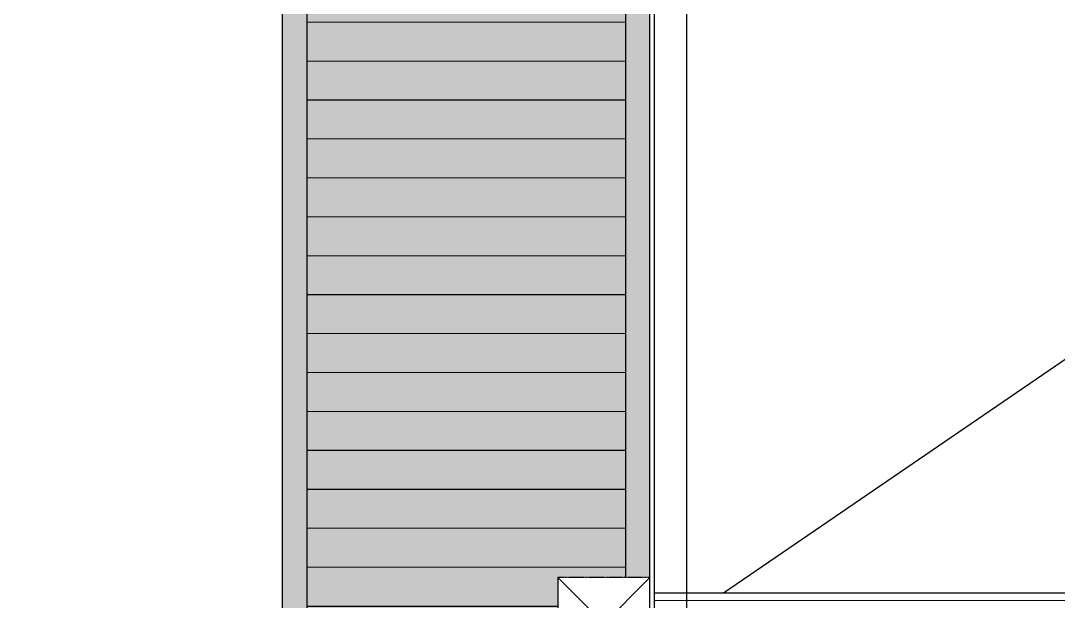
# Model space of a CAD drawing. Extents: x 152195838 to 160350639, y 364657247 to 370318102.
# Drawn here: x 158409079 to 158426013, y 364994544 to 365004013 of the extents above; entities that cross this region are included whole.
import ezdxf
from ezdxf.xclip import XClip

# ---------------------------------------------------------------- set-up
doc = ezdxf.new("R2010")
doc.units = 0
doc.header["$MEASUREMENT"] = 0
doc.linetypes.add('CEN', pattern=[63, 60, -1, 1, -1])
doc.linetypes.add('DASHED', pattern=[0.75, 0.5, -0.25])
doc.layers.get('0').update_dxf_attribs({"linetype": 'CONTINUOUS'})
for name, color, linetype in [('4A.TEC CEN', 1, 'CEN'), ('4A.TEC ELE 1', 7, 'CONTINUOUS'), ('4A.TEC 벽체 3', 4, 'CONTINUOUS'), ('4A.TEC 벽체 4', 7, 'CONTINUOUS'), ('4A.TEC 해치 1', 9, 'CONTINUOUS'), ('㈜SE&C 패턴 1', 8, 'CONTINUOUS')]:
    doc.layers.add(name, color=color, linetype=linetype)
doc.layers.add('DEFPOINT', color=135, linetype='CONTINUOUS', plot=False)

# ---------------------------------------------------------------- blocks, each defined once
blk = doc.blocks.new('asq9q')
for p, q in [((159790047, 364980932), (159791547, 364982432)), ((159790047, 364982432), (159791547, 364980932))]:
    blk.add_line(p, q)
at = {"linetype": 'DASHED'}
blk.add_lwpolyline([(159790047, 364980932), (159791547, 364980932), (159791547, 364982432), (159790047, 364982432)], close=True, dxfattribs=at)
blk = doc.blocks.new('zw$EEDA')
at = {"layer": '4A.TEC 해치 1', "linetype": 'Continuous'}
h = blk.add_hatch(color=254, dxfattribs=at)
h.dxf.hatch_style = 1
h.paths.add_polyline_path([(6000, 0), (6000, 11000), (4500, 11000), (4500, 12500), (6000, 12500), (6000, 31700), (4500, 31700), (4500, 33200), (6000, 33200), (6000, 45000), (4500, 45000), (4500, 46500), (6000, 46500), (6000, 89200), (0, 89200), (0, 0)])
at = {"layer": '4A.TEC 해치 1'}
h = blk.add_hatch(dxfattribs=at)
h.set_pattern_fill('LINE', color=256, scale=200, angle=360)
h.set_pattern_definition([(360, (-434424.4, 2090698.2), (2e-12, 635), [])])
edge = h.paths.add_edge_path()
edge.add_line((400, 88800), (5600, 88800))
edge.add_line((5600, 88800), (5600, 46500))
edge.add_line((5600, 46500), (4500, 46500))
edge.add_line((4500, 46500), (4500, 45000))
edge.add_line((4500, 45000), (5600, 45000))
edge.add_line((5600, 45000), (5600, 33200))
edge.add_line((5600, 33200), (4500, 33200))
edge.add_line((4500, 33200), (4500, 31700))
edge.add_line((4500, 31700), (5600, 31700))
edge.add_line((5600, 31700), (5600, 12500))
edge.add_line((5600, 12500), (4500, 12500))
edge.add_line((4500, 12500), (4500, 11000))
edge.add_line((4500, 11000), (5600, 11000))
edge.add_line((5600, 11000), (5600, 400))
edge.add_line((5600, 400), (400, 400))
edge.add_line((400, 400), (400, 88600))
at = {"ltscale": 1000}
blk.add_lwpolyline([(6000, 89200), (0, 89200), (0, 0), (6000, 0)], dxfattribs=at)
at = {"layer": '4A.TEC ELE 1', "color": 8}
blk.add_line((5600, 31700), (5600, 12500), dxfattribs=at)
blk.add_lwpolyline([(6000, 88800), (400, 88800), (400, 400), (5600, 400)], dxfattribs=at)
blk.add_blockref('asq9q', (-159785547, -364969932))
blk = doc.blocks.new('dwg3220')
h = blk.add_hatch()
h.set_pattern_fill('ANSI37', color=253, scale=4000, angle=45, style=0)
h.set_pattern_definition([(90, (143763.5, -224403.43), (-500, 3e-14), []), (180, (143763.5, -224403.43), (-6e-14, -500), [])])
h.paths.add_polyline_path([(175475, 107628), (168277, 111740), (163617, 114401, -0.125113), (160887, 117037), (160717, 116931, -0.044026), (160093, 118172), (146103, 153405), (143474, 160024), (143474, 180350, 0.031352), (141674, 178662), (141674, 159680), (144572, 152384), (158420, 117508, 0.170076), (162625, 112664), (198212, 92338, 0.414214), (197541, 94794), (175375, 107454)])
at = {"layer": '㈜SE&C 패턴 1'}
h = blk.add_hatch(dxfattribs=at)
h.set_pattern_fill('ANSI31', color=253, scale=50, angle=270, style=0)
h.set_pattern_definition([(270, (-8024776.9, 2428035.83), (274.963066, 1e-11), [158.75, -317.5]), (30, (-8024776.9, 2428035.83), (-137.481533, 238.125), [158.75, -317.5]), (330, (-8024776.9, 2427877.08), (137.481533, 238.125), [158.75, -317.5])])
h.paths.add_polyline_path([(150892, 114518, 0.170076), (158607, 105631), (194368, 85205), (198137, 91805), (162377, 112230, -0.170076), (157956, 117323), (152169, 131896), (145106, 129091), (150892, 114518)])
blk = doc.blocks.new('A$C111325cc')
at = {"layer": 'DEFPOINT'}
blk.add_line((136276, 244000), (136276, 0), dxfattribs=at)

msp = doc.modelspace()

# ---------------------------------------------------------------- linework, layer by layer
at = {"layer": '4A.TEC CEN', "color": 8, "ltscale": 500}
msp.add_line((158420547.0046, 364994681.8958), (158531097.0046, 365070181.8958), dxfattribs=at)
at = {"layer": '4A.TEC 벽체 3'}
for points in [[(158532547.0046, 364982431.8958), (158419347.0046, 364982431.8958), (158419347.0046, 365071031.8958)], [(158531647.0046, 364982506.8958), (158419422.0046, 364982506.8958), (158419422.0046, 365071031.8958)]]:
    msp.add_lwpolyline(points, dxfattribs=at)
at = {"layer": '4A.TEC 벽체 3', "flags": 128}
msp.add_lwpolyline([(158419422.0046, 364994681.8958), (158455347.0046, 364994681.8958)], dxfattribs=at)
at = {"layer": '4A.TEC 벽체 4', "color": 251, "lineweight": 0, "ltscale": 15}
msp.add_lwpolyline([(158419422.0046, 364994556.8958), (158455347.0046, 364994556.8958)], dxfattribs=at)

# ---------------------------------------------------------------- block references
ref = msp.add_blockref('dwg3220', (158226294.1963, 364870692.3902))
XClip(ref).set_block_clipping_path([(73539.6965255737, 26276.3403887749), (382345.1829254925, 254113.1821119785)])
msp.add_blockref('zw$EEDA', (158413347.0046, 364982431.8958))
at = {"layer": 'DEFPOINT'}
msp.add_blockref('A$C111325cc', (158283670.7413, 364896968.7328), dxfattribs=at)

doc.saveas('drawing.dxf')
